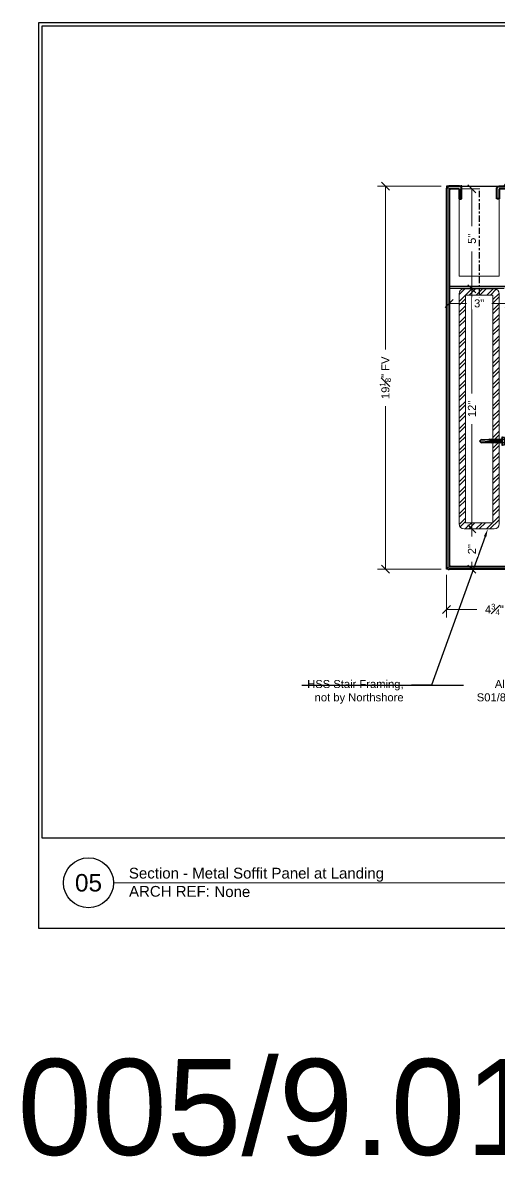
# Model space of a CAD drawing. Header units: inches. Extents: x -301 to 39679, y -468 to 370.
# Drawn here: x 502.2 to 526, y -11.2 to 45.5 of the extents above; entities that cross this region are included whole.
import ezdxf
from ezdxf import colors
from ezdxf.entities.mleader import LeaderData, LeaderLine
from ezdxf.enums import TextEntityAlignment as Align
from ezdxf.math import Vec2, Vec3

# ---------------------------------------------------------------- set-up
doc = ezdxf.new("R2010")
doc.units = ezdxf.units.IN
doc.header["$MEASUREMENT"] = 0
doc.linetypes.add('CENTER', pattern=[2, 1.25, -0.25, 0.25, -0.25])
doc.linetypes.add('DASHED2', pattern=[0.375, 0.25, -0.125])
doc.layers.get('Defpoints').update_dxf_attribs({"color": 3})
doc.layers.add('NSE-Border', color=156, linetype='Continuous', plot=False)
doc.layers.add('NSE-Construction', color=86, linetype='Continuous', plot=False)
for name, color, linetype, lineweight in [('NSE-By_Others', 252, 'Continuous', 0), ('NSE-Call-Outs', 51, 'Continuous', 13), ('NSE-Dimensions', 51, 'Continuous', 13), ('NSE-Hardware', 111, 'Continuous', 25), ('NSE-Panels 01', 1, 'Continuous', 40), ('NSE-Title', 51, 'Continuous', 9)]:
    doc.layers.add(name, color=color, linetype=linetype, lineweight=lineweight)
doc.layers.add('NSE-Detail Border', color=7, linetype='Continuous')
doc.styles.add('004 - NSSM - Standard', font='arial.ttf', dxfattribs={"height": 0.4})
doc.styles.add('008 - NSSM - Standard', font='arial.ttf', dxfattribs={"height": 0.8})
doc.styles.add('048 - NSSM - Standard', font='arial.ttf', dxfattribs={"height": 4.8})
doc.styles.add('3_0-0_TEXT', font='simplex.shx', dxfattribs={"width": 0.7, "height": 0.375})
doc.dimstyles.new('$$$FASTENER$$$', dxfattribs={"dimtxt": 0.375, "dimasz": 0, "dimexe": 0, "dimexo": 0, "dimgap": 0, "dimtad": 0, "dimtih": 1, "dimtoh": 1, "dimdec": 4, "dimzin": 3, "dimdsep": 46, "dimlunit": 4, "dimtxsty": '3_0-0_TEXT', "dimblk": 'NONE', "dimcen": 0, "dimclrd": 256, "dimclre": 256, "dimclrt": 256, "dimadec": 0, "dimazin": 0, "dimtfac": 0.375, "dimtdec": 4, "dimtofl": 0, "dimtmove": 1, "dimatfit": 3, "dimldrblk": 'NONE', "dimfxl": 1, "dimtolj": 1, "dimtzin": 0, "dimarcsym": 0})
doc.dimstyles.new('004 - NSSM - Standard$0', dxfattribs={"dimtxt": 0.4, "dimasz": 0.4, "dimexe": 0.4, "dimexo": 0.4, "dimgap": 0.4, "dimtad": 0, "dimdec": 4, "dimzin": 3, "dimdsep": 46, "dimlunit": 5, "dimtxsty": '004 - NSSM - Standard', "dimblk": 'OBLIQUE', "dimcen": 0.4, "dimclrd": 256, "dimclre": 256, "dimclrt": 256, "dimazin": 0, "dimtfac": 0.7, "dimtdec": 4, "dimtmove": 1, "dimatfit": 2, "dimfxl": 1, "dimtfill": 1, "dimtfillclr": 11, "dimfrac": 1, "dimtolj": 1, "dimtzin": 0, "dimlwd": 0, "dimlwe": 0, "dimarcsym": 0})

# ---------------------------------------------------------------- blocks, each defined once
blk = doc.blocks.new('*U338')
blk.add_wipeout([(32.645601852010046, 1.1292999982203824), (32.645626851431146, -1.8911094912255066e-09), (0, -7.105427357601002e-15), (5.78907588533184e-10, 11.312500000000007), (32.68752499999998, 11.31249999837906), (32.687524999421065, -1.620954037662159e-09), (32.645626851431146, -1.8911094912255066e-09), (32.645626852010054, 11.270601850028285), (0.04189814909620537, 11.270601851919395), (0.04189814851729423, 1.129300000111492)])
at = {"layer": 'Defpoints', "ltscale": 0.0625}
blk.add_lwpolyline([(0.04189814851729937, 1.129300000111494), (32.64560185201005, 1.129299998220385), (32.64560185258897, 11.27060185002829), (0.0418981490962097, 11.2706018519194)], close=True, dxfattribs=at)
at = {"layer": 'Defpoints'}
blk.add_circle((0.6250000000290057, 0.5668000001114943), 0.3125, dxfattribs=at)
at = {"layer": 'NSE-Border', "ltscale": 0.0625}
blk.add_lwpolyline([(0, 0), (32.6875, -1.620950013103692e-09), (32.68750000057891, 11.31249999837906), (5.789103085795944e-10, 11.31250000000001)], close=True, dxfattribs=at)
at = {"layer": 'NSE-Title'}
blk.add_line((0.9375000000290057, 0.5668000001126173), (32.437500000029, 0.5667999983790495), dxfattribs=at)
at = {"layer": 'Defpoints', "style": '008 - NSSM - Standard'}
blk.add_attdef('DETAIL_NUMBER', text='', height=0.2178703703703717, dxfattribs=at).set_placement((0.6250000000290057, 0.5668000001114943), align=Align.MIDDLE_CENTER)
at = {"layer": 'NSE-Title', "style": '004 - NSSM - Standard'}
blk.add_text('ARCH REF:', height=0.1340740740740749, dxfattribs=at).set_placement((1.635534533861673, 0.4596274324496712), align=Align.MIDDLE_CENTER)
for tag, p in [('DETAIL_DESCRIPTION', (1.129219348474342, 0.6197359679792578)), ('ARCH_REF', (2.196836164449809, 0.388400580597819))]:
    blk.add_attdef(tag, p, '', height=0.1340740740740749, dxfattribs=at)
blk = doc.blocks.new('*U177')
at = {"layer": 'NSE-By_Others'}
h = blk.add_hatch(dxfattribs=at)
h.set_pattern_fill('ANSI32', color=256)
h.set_pattern_definition([(45, (-37.47986770719651, -8.032166046490836), (-0.2651650429449554, 0.2651650429449554), []), (45, (-37.30309101219651, -8.032166046490836), (-0.2651650429449554, 0.2651650429449554), [])])
h.paths.add_polyline_path([(1, 11.75269071486353, 0.4142135623730951), (0.75, 12.00269071486353), (-0.75, 12.00269071486353, 0.4142135623730951), (-1, 11.75269071486353), (-1, 0.25, 0.4142135623730951), (-0.75, 0), (0.75, 0, 0.4142135623730951), (1, 0.25)])
h.paths.add_polyline_path([(0.6875, 0.3125), (-0.6875, 0.3125), (-0.6875, 11.69019071486353), (0.6875, 11.69019071486353)], flags=16)
blk.add_lwpolyline([(-0.75, 0), (0.75, 0, 0.414213562373095), (1, 0.25), (1, 11.75269071486353, 0.414213562373095), (0.75, 12.00269071486353), (-0.75, 12.00269071486353, 0.414213562373095), (-1, 11.75269071486353), (-1, 0.25, 0.414213562373095)], format="xyb", close=True, dxfattribs=at)
blk.add_lwpolyline([(-0.6875, 0.3125), (0.6875, 0.3125), (0.6875, 11.69019071486353), (-0.6875, 11.69019071486353)], close=True, dxfattribs=at)
blk = doc.blocks.new('_Oblique')
at = {"color": 0, "linetype": 'ByBlock', "lineweight": -2}
blk.add_line((-0.5, -0.5), (0.5, 0.5), dxfattribs=at)
blk = doc.blocks.new('*D360')
at = {"layer": 'Defpoints', "color": 0, "transparency": 16777216}
for p in [(523.4621961062719, 37.32567599204721), (520.2775906638212, 18.18072871500295), (523.4621961062724, 18.18072871500295)]:
    blk.add_point(p, dxfattribs=at)
at = {"layer": 'NSE-Dimensions', "lineweight": 0, "transparency": 16777216}
for p, q in [((523.0621961062719, 37.32567599204721), (519.8775906638213, 37.32567599204721)), ((520.2775906638212, 37.32567599204721), (520.2775906638212, 29.16505319481658)), ((520.2775906638212, 18.18072871500295), (520.2775906638212, 26.34135151223359)), ((523.0621961062724, 18.18072871500295), (519.8775906638213, 18.18072871500295))]:
    blk.add_line(p, q, dxfattribs=at)
at = {"layer": 'NSE-Dimensions', "lineweight": 0, "transparency": 16777216, "xscale": 0.4, "yscale": 0.4, "zscale": 0.4}
for p, rotation in [((520.2775906638212, 37.32567599204721), 90), ((520.2775906638212, 18.18072871500295), 270)]:
    blk.add_blockref('_Oblique', p, dxfattribs=dict(at, rotation=rotation))
at = {"layer": 'NSE-Dimensions', "transparency": 16777216, "insert": (520.2775906638211, 27.75320235352493), "char_height": 0.4, "attachment_point": 5, "rotation": 90, "style": '004 - NSSM - Standard', "bg_fill": 3, "box_fill_scale": 1.25, "bg_fill_color": 256, "bg_fill_true_color": 13158600, "bg_fill_transparency": 0}
blk.add_mtext('\\A1;19{\\H0.7x;\\S1#8;}" FV', dxfattribs=at)
blk = doc.blocks.new('*D365')
at = {"layer": 'Defpoints', "color": 0, "transparency": 16777216}
for p in [(524.212580712667, 32.2006756375783), (524.5989557474943, 32.2006756375783), (524.212580712667, 20.19798492271477)]:
    blk.add_point(p, dxfattribs=at)
at = {"layer": 'NSE-Construction', "lineweight": 0, "transparency": 16777216}
for p, q in [((524.5989557474943, 32.2006756375783), (524.5989557474943, 26.96576957073317)), ((524.612580712667, 32.2006756375783), (524.9989557474943, 32.2006756375783)), ((524.5989557474943, 20.19798492271477), (524.5989557474943, 25.43289098955991)), ((524.612580712667, 20.19798492271477), (524.9989557474943, 20.19798492271477))]:
    blk.add_line(p, q, dxfattribs=at)
at = {"layer": 'NSE-Construction', "lineweight": 0, "transparency": 16777216, "xscale": 0.4, "yscale": 0.4, "zscale": 0.4}
for p, rotation in [((524.5989557474943, 32.2006756375783), 90), ((524.5989557474943, 20.19798492271477), 270)]:
    blk.add_blockref('_Oblique', p, dxfattribs=dict(at, rotation=rotation))
at = {"layer": 'NSE-Construction', "transparency": 16777216, "insert": (524.5989557474942, 26.19933028014638), "char_height": 0.4, "attachment_point": 5, "rotation": 90, "style": '004 - NSSM - Standard', "bg_fill": 3, "box_fill_scale": 1.25, "bg_fill_color": 256, "bg_fill_true_color": 13158600, "bg_fill_transparency": 0}
blk.add_mtext('\\A1;12"', dxfattribs=at)
blk = doc.blocks.new('*D366')
at = {"layer": 'Defpoints', "color": 0, "transparency": 16777216}
for p in [(524.212580712667, 20.19798492271477), (524.5989557474984, 18.18072871500295), (525.7221776878789, 18.18072871500295)]:
    blk.add_point(p, dxfattribs=at)
at = {"layer": 'NSE-Dimensions', "lineweight": 0, "transparency": 16777216}
for p, q in [((524.5989557474984, 20.19798492271477), (524.5989557474984, 19.82264467697635)), ((524.612580712667, 20.19798492271477), (524.9989557474984, 20.19798492271477)), ((525.3221776878789, 18.18072871500295), (524.1989557474984, 18.18072871500295)), ((524.5989557474984, 18.18072871500295), (524.5989557474984, 18.55606896074169))]:
    blk.add_line(p, q, dxfattribs=at)
at = {"layer": 'NSE-Dimensions', "lineweight": 0, "transparency": 16777216, "xscale": 0.4, "yscale": 0.4, "zscale": 0.4}
for p, rotation in [((524.5989557474984, 20.19798492271477), 90), ((524.5989557474984, 18.18072871500295), 270)]:
    blk.add_blockref('_Oblique', p, dxfattribs=dict(at, rotation=rotation))
at = {"layer": 'NSE-Dimensions', "transparency": 16777216, "insert": (524.5989557474975, 19.18935681885887), "char_height": 0.4, "attachment_point": 5, "rotation": 90, "style": '004 - NSSM - Standard', "bg_fill": 3, "box_fill_scale": 1.25, "bg_fill_color": 256, "bg_fill_true_color": 13158600, "bg_fill_transparency": 0}
blk.add_mtext('\\A1;2"', dxfattribs=at)
blk = doc.blocks.new('*D370')
at = {"layer": 'Defpoints', "color": 0, "transparency": 16777216}
for p in [(523.7121961062728, 37.2006756375783), (524.5989557474963, 37.2006756375783), (524.212580712667, 32.2006756375783)]:
    blk.add_point(p, dxfattribs=at)
at = {"layer": 'NSE-Construction', "lineweight": 0, "transparency": 16777216}
for p, q in [((524.1121961062728, 37.2006756375783), (524.9989557474963, 37.2006756375783)), ((524.5989557474963, 37.2006756375783), (524.5989557474963, 35.33055285449508)), ((524.5989557474963, 32.2006756375783), (524.5989557474963, 34.07079842066152)), ((524.612580712667, 32.2006756375783), (524.9989557474963, 32.2006756375783))]:
    blk.add_line(p, q, dxfattribs=at)
at = {"layer": 'NSE-Construction', "lineweight": 0, "transparency": 16777216, "xscale": 0.4, "yscale": 0.4, "zscale": 0.4}
for p, rotation in [((524.5989557474963, 37.2006756375783), 90), ((524.5989557474963, 32.2006756375783), 270)]:
    blk.add_blockref('_Oblique', p, dxfattribs=dict(at, rotation=rotation))
at = {"layer": 'NSE-Construction', "transparency": 16777216, "insert": (524.5989557474962, 34.70067563757814), "char_height": 0.4, "attachment_point": 5, "rotation": 90, "style": '004 - NSSM - Standard', "bg_fill": 3, "box_fill_scale": 1.25, "bg_fill_color": 256, "bg_fill_true_color": 13158600, "bg_fill_transparency": 0}
blk.add_mtext('\\A1;5"', dxfattribs=at)
blk = doc.blocks.new('*D367')
at = {"layer": 'Defpoints', "color": 0, "transparency": 16777216}
for p in [(523.3371961062717, 18.30572871500294), (528.1071592694802, 18.18072871500294), (528.1071592694802, 16.17615990429499)]:
    blk.add_point(p, dxfattribs=at)
at = {"layer": 'NSE-Dimensions', "lineweight": 0, "transparency": 16777216}
for p, q in [((523.3371961062717, 17.90572871500294), (523.3371961062717, 15.77615990429499)), ((528.1071592694802, 17.78072871500294), (528.1071592694802, 15.77615990429499)), ((523.3371961062717, 16.17615990429499), (524.8397129311684, 16.17615990429499)), ((528.1071592694802, 16.17615990429499), (526.6046424445835, 16.17615990429499))]:
    blk.add_line(p, q, dxfattribs=at)
at = {"layer": 'NSE-Dimensions', "lineweight": 0, "transparency": 16777216, "xscale": 0.4, "yscale": 0.4, "zscale": 0.4, "rotation": 180}
blk.add_blockref('_Oblique', (523.3371961062717, 16.17615990429499), dxfattribs=at)
at = {"layer": 'NSE-Dimensions', "lineweight": 0, "transparency": 16777216, "xscale": 0.4, "yscale": 0.4, "zscale": 0.4}
blk.add_blockref('_Oblique', (528.1071592694802, 16.17615990429499), dxfattribs=at)
at = {"layer": 'NSE-Dimensions', "transparency": 16777216, "insert": (525.722177687876, 16.17615990429499), "char_height": 0.4, "attachment_point": 5, "style": '004 - NSSM - Standard', "bg_fill": 3, "box_fill_scale": 1.25, "bg_fill_color": 256, "bg_fill_true_color": 13158600, "bg_fill_transparency": 0}
blk.add_mtext('\\A1;4{\\H0.7x;\\S3#4;}"', dxfattribs=at)
blk = doc.blocks.new('*D368')
at = {"layer": 'Defpoints', "color": 0, "transparency": 16777216}
for p in [(523.4621961062726, 32.32567563757829), (526.4621961062726, 32.32567563757829), (526.4621961062726, 31.47025596386834)]:
    blk.add_point(p, dxfattribs=at)
at = {"layer": 'NSE-Construction', "lineweight": 0, "transparency": 16777216}
for p, q in [((523.4621961062726, 31.92567563757829), (523.4621961062726, 31.07025596386834)), ((526.4621961062726, 31.92567563757829), (526.4621961062726, 31.07025596386834)), ((523.4621961062726, 31.47025596386834), (524.3324553150038, 31.47025596386834)), ((526.4621961062726, 31.47025596386834), (525.5919368975414, 31.47025596386834))]:
    blk.add_line(p, q, dxfattribs=at)
at = {"layer": 'NSE-Construction', "lineweight": 0, "transparency": 16777216, "xscale": 0.4, "yscale": 0.4, "zscale": 0.4, "rotation": 180}
blk.add_blockref('_Oblique', (523.4621961062726, 31.47025596386834), dxfattribs=at)
at = {"layer": 'NSE-Construction', "lineweight": 0, "transparency": 16777216, "xscale": 0.4, "yscale": 0.4, "zscale": 0.4}
blk.add_blockref('_Oblique', (526.4621961062726, 31.47025596386834), dxfattribs=at)
at = {"layer": 'NSE-Construction', "transparency": 16777216, "insert": (524.9621961062726, 31.47025596386834), "char_height": 0.4, "attachment_point": 5, "style": '004 - NSSM - Standard', "bg_fill": 3, "box_fill_scale": 1.25, "bg_fill_color": 256, "bg_fill_true_color": 13158600, "bg_fill_transparency": 0}
blk.add_mtext('\\A1;3"', dxfattribs=at)
blk = doc.blocks.new('_None')
blk = doc.blocks.new('*U149')
for p, q in [((-0.06088547865581531, 0.0903693144523244), (0.02817702134418451, 0.0903693144523244)), ((-0.0608854786558153, -0.09005264466943444), (0.02817702134418452, -0.09005264466943444))]:
    blk.add_line(p, q)
for points in [[(0.02817702134418451, 0.1805802940132029), (-0.06088547865581531, 0.1805802940132029, 0.414213562373095), (-0.07338547865581546, 0.1680802940132037), (-0.07338547865581546, -0.1677636242303146, 0.414213562373095), (-0.0608854786558153, -0.1802636242303139), (0.02817702134418452, -0.1802636242303139)], [(-0.07338547865581546, 0.1028693144523219, 0.4142135623730846), (-0.06088547865581531, 0.09036931445232263, 0.414213562373095), (-0.07338547865581546, 0.07786931445232334)], [(-0.07338547865581546, -0.07755264466943693, 0.414213562373095), (-0.0608854786558153, -0.09005264466943622, 0.414213562373095), (-0.07338547865581546, -0.1025526446694355)]]:
    blk.add_lwpolyline(points, format="xyb")
blk.add_lwpolyline([(0.05161452134418452, 0.1962052940132029), (0.02817702134418451, 0.1962052940132012), (0.02817702134418452, -0.1958886242303156), (0.05161452134418454, -0.1958886242303139)], close=True)
for points in [[(0.0516145213423993, 0.07999927227245378), (1.094328807051691, 0.079999272272452), (1.176614521337916, -7.277275479565136e-07), (1.094328807052082, -0.08000072772754781), (0.05161452134369604, -0.08000072772754603), (0.05161452134061317, 0.07999927227245378)], [(1.094328807051691, 0.079999272272452), (0.6276546017850583, 0.03771201964713215), (0.5899418544104009, -7.277275253079639e-07), (0.6276546017850583, -0.03771347510218255), (1.094328807052038, -0.08000072772754803)], [(0.6276546017850583, 0.03771201964713215), (1.176614521337895, -7.277275253079639e-07)]]:
    blk.add_leader(points, dimstyle='$$$FASTENER$$$')
at = {"has_arrowhead": 0}
for points in [[(0.05684043117165382, 0.0799992722800346), (0.06434300855968689, 0.1079992722800346), (0.1222200341246223, -0.1080007277199759), (0.1297226115126536, -0.0800007277199652)], [(0.09850743117165384, 0.0799992722800346), (0.1060100085596869, 0.1079992722800346), (0.1638870341246224, -0.1080007277199759), (0.1713896115126536, -0.0800007277199652)], [(0.1401744311716538, 0.0799992722800346), (0.1476770085596869, 0.1079992722800346), (0.2055540341246224, -0.1080007277199759), (0.2130566115126536, -0.0800007277199652)], [(0.1818414311716539, 0.0799992722800346), (0.1893440085596869, 0.1079992722800346), (0.2472210341246224, -0.1080007277199759), (0.2547236115126537, -0.0800007277199652)], [(0.2235084311716539, 0.0799992722800346), (0.2310110085596869, 0.1079992722800346), (0.2888880341246224, -0.1080007277199759), (0.2963906115126537, -0.0800007277199652)], [(0.2651754311716539, 0.0799992722800346), (0.2726780085596869, 0.1079992722800346), (0.3305550341246224, -0.1080007277199759), (0.3380576115126537, -0.0800007277199652)], [(0.3068424311716539, 0.07999927228003449), (0.3143450085596869, 0.1079992722800345), (0.3722220341246224, -0.1080007277199759), (0.3797246115126537, -0.0800007277199652)], [(0.3485094311716539, 0.07999927228003449), (0.356012008559687, 0.1079992722800345), (0.4138890341246224, -0.1080007277199759), (0.4213916115126537, -0.0800007277199652)], [(0.390176431171654, 0.07999927228003449), (0.397679008559687, 0.1079992722800345), (0.4555560341246225, -0.1080007277199759), (0.4630586115126538, -0.0800007277199652)], [(0.431843431171654, 0.07999927228003449), (0.4393460085596871, 0.1079992722800345), (0.4972230341246225, -0.1080007277199759), (0.5047256115126538, -0.0800007277199652)], [(0.4735104311716541, 0.07999927228003449), (0.4810130085596871, 0.1079992722800345), (0.5388900341246226, -0.1080007277199759), (0.5463926115126538, -0.0800007277199652)], [(0.5151774311716542, 0.07999927228003449), (0.5226800085596872, 0.1079992722800345), (0.5805570341246227, -0.1080007277199759), (0.588059611512654, -0.0800007277199652)], [(0.5568444311716543, 0.07999927228003449), (0.5643470085596873, 0.1079992722800345), (0.6222240341246228, -0.1080007277199759), (0.6297266115126541, -0.0800007277199652)], [(0.5985114311716543, 0.07999927228003449), (0.6060140085596873, 0.1079992722800345), (0.6638910341246228, -0.1080007277199759), (0.6713936115126541, -0.0800007277199652)], [(0.05161452134418454, -7.277275464022013e-07), (0.08055303412664827, -0.1080007277275461), (0.08805561151444419, -0.08000072772759577)]]:
    blk.add_leader(points, dimstyle='$$$FASTENER$$$', dxfattribs=at)

msp = doc.modelspace()

# ---------------------------------------------------------------- linework, layer by layer
at = {"layer": 'NSE-By_Others', "linetype": 'Continuous'}
msp.add_line((575.2803393235795, 32.2954377873312), (523.4621961062721, 32.2954377873312), dxfattribs=at)
at = {"layer": 'NSE-By_Others', "linetype": 'DASHED2'}
msp.add_line((525.9625807126667, 32.20834413211958), (571.8631188999316, 32.20834413211958), dxfattribs=at)
at = {"layer": 'NSE-By_Others'}
msp.add_lwpolyline([(523.9621961062726, 37.20067563757829), (523.9621961062726, 32.82567563757829), (525.9621961062726, 32.82567563757829), (525.9621961062726, 37.20067563757829), (526.4621961062726, 37.20067563757829), (526.4621961062726, 32.32567563757829), (523.4621961062726, 32.32567563757829), (523.4621961062726, 37.20067563757829)], close=True, dxfattribs=at)
at = {"layer": 'NSE-Construction', "linetype": 'CENTER', "ltscale": 0.25}
msp.add_line((524.9621961062726, 37.08987204137912), (524.9621961062726, 31.33324331805798), dxfattribs=at)
at = {"layer": 'NSE-Panels 01'}
for p, q in [((523.3371961062717, 37.20067599204719), (523.3371961062717, 18.30572871500291)), ((523.9621961062726, 37.32567599204719), (523.4621961062717, 37.32567599204719)), ((523.9621961062726, 37.20067563757829), (523.4621961062726, 37.20067563757829)), ((523.4621961062721, 37.20067563757829), (523.4621961062721, 18.30572871500291)), ((523.9621961062726, 37.20067563757829), (523.9621961062726, 36.70067563757829)), ((524.0871961062726, 36.70067563757829), (524.0871961062726, 37.20067599204719)), ((525.9621961062726, 37.20067563757829), (525.9621961062726, 36.70067563757829)), ((523.9621961062726, 36.70067563757829), (524.0871961062726, 36.70067563757829)), ((525.9621961062726, 36.70067563757829), (525.8371961062726, 36.70067563757829))]:
    msp.add_line(p, q, dxfattribs=at)
msp.add_lwpolyline([(525.8371961062726, 36.70067563757829), (525.8371961062726, 37.20067563757829, -0.414213562373095), (525.9621961062726, 37.32567563757829), (526.4621961062726, 37.32567563757829, -0.414213562373095), (526.5871961062726, 37.20067563757829), (526.5871961062726, 32.54540803043619), (526.4621961062726, 32.54540803043619), (526.4621961062726, 37.20067563757829), (525.9621961062726, 37.20067563757829)], format="xyb", dxfattribs=at)
for centre, start, end in [((523.4621961062717, 37.20067599204719), 90, 180.0000000000016), ((523.9621961062726, 37.20067599204719), 0, 90), ((523.4621961062721, 18.30572871500294), 180.0000000000016, 270)]:
    msp.add_arc(centre, 0.125, start, end, dxfattribs=at)

# ---------------------------------------------------------------- block references
at = {"layer": 'NSE-By_Others'}
msp.add_blockref('*U177', (524.9625807126667, 20.19798492271477), dxfattribs=at)

# ---------------------------------------------------------------- texts
at = {"layer": 'Defpoints', "color": 5, "insert": (514.9515849655073, -6.286289245323337), "char_height": 4.8, "attachment_point": 2, "style": '048 - NSSM - Standard'}
msp.add_mtext_dynamic_manual_height_columns('005/9.01', width=15.75134443668701, gutter_width=2, heights=[0], dxfattribs=at)

# ---------------------------------------------------------------- next in the draw order: dimensions: what is measured, and where the dimension line sits
at = {"layer": 'NSE-Dimensions'}
dim = msp.add_linear_dim(base=(520.2775906638212, 18.18072871500295), p1=(523.4621961062717, 37.32567599204719), p2=(523.4621961062721, 18.18072871500294), angle=90, text='<> FV', dimstyle='004 - NSSM - Standard$0', override={"dimpost": '"'}, dxfattribs=at)
dim.commit()
dim.dimension.update_dxf_attribs({"geometry": '*D360', "text_midpoint": (520.2775906638211, 27.75320235352493)})

# ---------------------------------------------------------------- next in the draw order: leaders
at = {"layer": 'NSE-Call-Outs'}
ml = msp.add_multileader_mtext('Standard', dxfattribs=at)
ml.set_content('\\A1;HSS Stair Framing,\\Pnot by Northshore', color=256, style='004 - NSSM - Standard')
ml.set_leader_properties(color=256)
ml.build(insert=Vec2(0, 0))
ml.multileader.update_dxf_attribs({"dogleg_length": 1, "arrow_head_size": 0.4})
ctx = ml.context
ctx.base_point, ctx.char_height, ctx.arrow_head_size, ctx.landing_gap_size, ctx.plane_origin, ctx.plane_x_axis, ctx.plane_y_axis = Vec3(516.0680570776055, 12.39088251023327), 0.4, 0.4, 0.4, Vec3(500.9184932612015, 12.59909542835089), Vec3(1, -2.449293598294706e-16), Vec3(2.449293598294706e-16, 1)
ctx.text_align_type = 2
notes = []
notes.append((ctx, [(0, (1, 1, 0), (522.5867473913845, 12.39088251023327), (-1, 2.449293598294706e-16), 1, [(0, [(525.3929798185773, 20.19762730109463)], 0, [])])]))
ctx.mtext.insert, ctx.mtext.text_direction, ctx.mtext.width, ctx.mtext.defined_height, ctx.mtext.alignment, ctx.mtext.flow_direction = Vec3(521.1867473913844, 12.64968196453066), Vec3(1, -2.449293598294706e-16), 8, 0.6632390603480827, 3, 5
ctx.mtext.has_bg_fill, ctx.mtext.bg_color, ctx.mtext.bg_scale_factor, ctx.mtext.bg_transparency, ctx.mtext.use_window_bg_color = 1, -1027028792, 1.5, 0, 1
for ctx, leaders in notes:
    for number, flags, end, landing, length, lines in leaders:
        leader = LeaderData()
        leader.index, (leader.has_last_leader_line, leader.has_dogleg_vector, leader.attachment_direction) = number, flags
        leader.last_leader_point, leader.dogleg_vector, leader.dogleg_length = Vec3(end), Vec3(landing), length
        for number, points, colour, breaks in lines:
            line = LeaderLine()
            line.index, line.vertices, line.color, line.breaks = number, Vec3.list(points), colors.encode_raw_color(colour), breaks
            leader.lines.append(line)
        ctx.leaders.append(leader)

# ---------------------------------------------------------------- next in the draw order: linework, layer by layer
at = {"layer": 'NSE-Construction'}
msp.add_line((516.1009534183454, 12.39088251023327), (571.7626098517208, 12.39088251023327), dxfattribs=at)

# ---------------------------------------------------------------- next in the draw order: dimensions: what is measured, and where the dimension line sits
dim = msp.add_linear_dim(base=(524.5989557474943, 32.2006756375783), p1=(524.2125807126667, 20.19798492271477), p2=(524.2125807126667, 32.20067563757829), angle=90, dimstyle='004 - NSSM - Standard$0', override={"dimpost": '"'}, dxfattribs=at)
dim.commit()
dim.dimension.update_dxf_attribs({"geometry": '*D365', "text_midpoint": (524.5989557474942, 26.19933028014638)})

# ---------------------------------------------------------------- next in the draw order: block references
at = {"layer": 'NSE-Hardware', "rotation": 180}
msp.add_blockref('*U149', (526.1494110048156, 24.58718370425106), dxfattribs=at)

# ---------------------------------------------------------------- next in the draw order: dimensions: what is measured, and where the dimension line sits
at = {"layer": 'NSE-Construction'}
dim = msp.add_linear_dim(base=(524.5989557474963, 37.2006756375783), p1=(524.2125807126667, 32.20067563757829), p2=(523.7121961062726, 37.20067563757829), angle=90, dimstyle='004 - NSSM - Standard$0', override={"dimpost": '"'}, dxfattribs=at)
dim.commit()
dim.dimension.update_dxf_attribs({"geometry": '*D370', "text_midpoint": (524.5989557474962, 34.70067563757814)})
at = {"layer": 'NSE-Dimensions'}
dim = msp.add_linear_dim(base=(524.5989557474984, 18.18072871500295), p1=(524.2125807126667, 20.19798492271477), p2=(525.7221776878787, 18.18072871500294), angle=90, dimstyle='004 - NSSM - Standard$0', override={"dimpost": '"'}, dxfattribs=at)
dim.commit()
dim.dimension.update_dxf_attribs({"geometry": '*D366', "text_midpoint": (524.5989557474975, 19.18935681885887), "dimtype": 160})

# ---------------------------------------------------------------- next in the draw order: dimensions: what is measured, and where the dimension line sits
at = {"layer": 'NSE-Construction'}
dim = msp.add_linear_dim(base=(526.4621961062726, 31.47025596386834), p1=(523.4621961062726, 32.32567563757829), p2=(526.4621961062726, 32.32567563757829), dimstyle='004 - NSSM - Standard$0', override={"dimpost": '"'}, dxfattribs=at)
dim.commit()
dim.dimension.update_dxf_attribs({"geometry": '*D368', "text_midpoint": (524.9621961062726, 31.47025596386834)})
at = {"layer": 'NSE-Dimensions'}
dim = msp.add_linear_dim(base=(528.1071592694802, 16.17615990429499), p1=(523.3371961062717, 18.30572871500294), p2=(528.1071592694802, 18.18072871500294), dimstyle='004 - NSSM - Standard$0', override={"dimpost": '"'}, dxfattribs=at)
dim.commit()
dim.dimension.update_dxf_attribs({"geometry": '*D367', "text_midpoint": (525.722177687876, 16.17615990429499)})

# ---------------------------------------------------------------- next in the draw order: leaders
at = {"layer": 'NSE-Call-Outs'}
ml = msp.add_multileader_mtext('Standard', dxfattribs=at)
ml.set_content('Aluminum Panel See S02/8.01 for Typical Assembly', color=256, style='004 - NSSM - Standard')
ml.set_leader_properties(color=256)
ml.build(insert=Vec2(0, 0))
ml.multileader.update_dxf_attribs({"dogleg_length": 1, "arrow_head_size": 0.4})
ctx = ml.context
ctx.base_point, ctx.char_height, ctx.arrow_head_size, ctx.landing_gap_size, ctx.plane_origin, ctx.plane_x_axis, ctx.plane_y_axis = Vec3(529.6755104184149, 40.98790386589806), 0.4, 0.4, 0.4, Vec3(514.0207921564829, 68.3746834051318), Vec3(1, -2.449293598294706e-16), Vec3(2.449293598294706e-16, 1)
notes = []
notes.append((ctx, [(1, (1, 1, 0), (528.6755104184149, 40.98790386589806), (1, -2.449293598294706e-16), 1, [(1, [(523.7121961062721, 37.32567599204719), (526.2121961062726, 37.32567563757829)], 0, [])])]))
ctx.mtext.insert, ctx.mtext.text_direction, ctx.mtext.width, ctx.mtext.defined_height, ctx.mtext.flow_direction = Vec3(530.075510418415, 41.24670332019548), Vec3(1, -2.449293598294706e-16), 8, 1.616763682021849, 5
ctx.mtext.has_bg_fill, ctx.mtext.bg_color, ctx.mtext.bg_scale_factor, ctx.mtext.bg_transparency, ctx.mtext.use_window_bg_color = 1, -1027028792, 1.5, 0, 1
for ctx, leaders in notes:
    for number, flags, end, landing, length, lines in leaders:
        leader = LeaderData()
        leader.index, (leader.has_last_leader_line, leader.has_dogleg_vector, leader.attachment_direction) = number, flags
        leader.last_leader_point, leader.dogleg_vector, leader.dogleg_length = Vec3(end), Vec3(landing), length
        for number, points, colour, breaks in lines:
            line = LeaderLine()
            line.index, line.vertices, line.color, line.breaks = number, Vec3.list(points), colors.encode_raw_color(colour), breaks
            leader.lines.append(line)
        ctx.leaders.append(leader)

# ---------------------------------------------------------------- next in the draw order: linework, layer by layer
at = {"layer": 'Defpoints'}
for p, q in [((523.3371961062771, 37.32567599204717), (523.5224844607283, 37.14038763759604)), ((523.3371961062771, 18.18072871500294), (523.5224844607283, 18.36601706945407))]:
    msp.add_line(p, q, dxfattribs=at)
for points in [[(523.4621961062771, 37.32567599204717), (523.3371961062771, 37.32567599204717), (523.3371961062771, 37.20067599204717)], [(523.4621961062771, 18.18072871500294), (523.3371961062771, 18.18072871500294), (523.3371961062771, 18.30572871500294)]]:
    msp.add_lwpolyline(points, dxfattribs=at)
at = {"layer": 'NSE-By_Others', "linetype": 'Continuous'}
msp.add_line((525.9625807126667, 32.20834413211958), (523.4621961062721, 32.20834413211958), dxfattribs=at)
at = {"layer": 'NSE-Panels 01'}
msp.add_lwpolyline([(528.1071592694802, 20.55572871500294), (528.1071592694802, 18.30572871500294, -0.4142135623730951), (527.9821592694802, 18.18072871500294), (523.4621961062721, 18.18072871500294)], format="xyb", dxfattribs=at)
msp.add_lwpolyline([(527.9821592694802, 20.55572871500294), (527.9821592694802, 18.30572871500291), (523.4621961062721, 18.30572871500291)], dxfattribs=at)
for centre, start, end in [((523.4621961062721, 37.20067599204717), 90.00000000000001, 179.9999999999984), ((523.4621961062721, 37.20067599204717), 90.00000000000001, 180), ((523.4621961062721, 18.30572871500294), 180, 270)]:
    msp.add_arc(centre, 0.125, start, end, dxfattribs=at)

# ---------------------------------------------------------------- next in the draw order: leaders
at = {"layer": 'NSE-Call-Outs'}
ml = msp.add_multileader_mtext('Standard', dxfattribs=at)
ml.set_content('Aluminum Soffit Panel See S01/8.01 for Typical Assembly', color=256, style='004 - NSSM - Standard')
ml.set_leader_properties(color=256)
ml.build(insert=Vec2(0, 0))
ml.multileader.update_dxf_attribs({"dogleg_length": 1, "arrow_head_size": 0.4})
ctx = ml.context
ctx.base_point, ctx.char_height, ctx.arrow_head_size, ctx.landing_gap_size, ctx.plane_origin, ctx.plane_x_axis, ctx.plane_y_axis = Vec3(524.4714118146575, 12.39088251023327), 0.4, 0.4, 0.4, Vec3(514.7873891330382, 24.84266173506253), Vec3(1, -2.449293598294706e-16), Vec3(2.449293598294706e-16, 1)
ctx.text_align_type = 2
notes = []
notes.append((ctx, [(0, (1, 1, 0), (533.7884650206602, 12.39088251023327), (-1, 2.449293598294706e-16), 1, [(0, [(537.4982594406166, 21.17624676717302)], 0, [])])]))
ctx.mtext.insert, ctx.mtext.text_direction, ctx.mtext.width, ctx.mtext.defined_height, ctx.mtext.alignment, ctx.mtext.flow_direction = Vec3(532.3884650206605, 12.64968196453066), Vec3(1, -2.449293598294706e-16), 8, 1.616763682021849, 3, 5
ctx.mtext.has_bg_fill, ctx.mtext.bg_color, ctx.mtext.bg_scale_factor, ctx.mtext.bg_transparency, ctx.mtext.use_window_bg_color = 1, -1027028792, 1.5, 0, 1
for ctx, leaders in notes:
    for number, flags, end, landing, length, lines in leaders:
        leader = LeaderData()
        leader.index, (leader.has_last_leader_line, leader.has_dogleg_vector, leader.attachment_direction) = number, flags
        leader.last_leader_point, leader.dogleg_vector, leader.dogleg_length = Vec3(end), Vec3(landing), length
        for number, points, colour, breaks in lines:
            line = LeaderLine()
            line.index, line.vertices, line.color, line.breaks = number, Vec3.list(points), colors.encode_raw_color(colour), breaks
            leader.lines.append(line)
        ctx.leaders.append(leader)

# ---------------------------------------------------------------- next in the draw order: block references
at = {"layer": 'NSE-Detail Border', "xscale": 4, "yscale": 4, "zscale": 4}
msp.add_blockref('*U338', (502.9515849654834, 0.2499999573923787), dxfattribs=at).add_auto_attribs({'DETAIL_DESCRIPTION': 'Section - Metal Soffit Panel at Landing', 'ARCH_REF': 'None', 'DETAIL_NUMBER': '05'})

doc.saveas('drawing.dxf')
